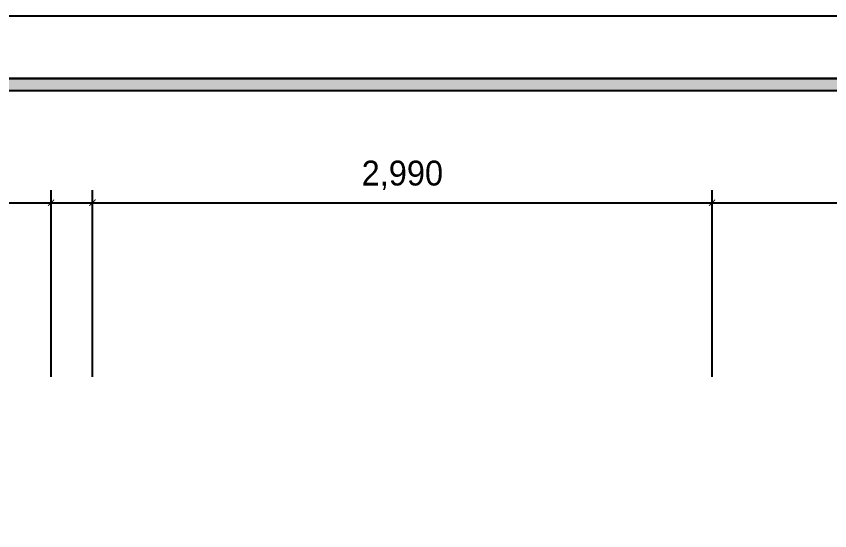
# Model space of a CAD drawing. Header units: inches. Extents: x 4000 to 56200, y 2703 to 36422.
# Drawn here: x 18638 to 22564, y 18640 to 21123 of the extents above; entities that cross this region are included whole.
import ezdxf
from ezdxf.enums import TextEntityAlignment as Align

# ---------------------------------------------------------------- set-up
doc = ezdxf.new("R2010")
doc.units = ezdxf.units.IN
doc.header["$LTSCALE"] = 30
doc.header["$MEASUREMENT"] = 0
for name, color, linetype in [('07-DIM', 5, 'Continuous'), ('FORM(YOURNAME)-1', 1, 'Continuous'), ('FORM(YOURNAME)-11', 1, 'Continuous')]:
    doc.layers.add(name, color=color, linetype=linetype)
doc.styles.add('HY 울릉도 L', font='')
doc.styles.add('YOURNAME', font='HY울릉도M.TTF')
doc.styles.get('HY 울릉도 L').set_extended_font_data('HY울릉도L')
doc.dimstyles.new('60', dxfattribs={"dimscale": 60, "dimtxt": 2, "dimasz": 1, "dimexe": 1, "dimexo": 1, "dimgap": 1, "dimtad": 1, "dimdec": 0, "dimrnd": 0.05, "dimdsep": 46, "dimlunit": 6, "dimtxsty": 'HY 울릉도 L', "dimblk": 'ARCHTICK', "dimcen": 2.5, "dimdle": 1, "dimclrd": 133, "dimclre": 133, "dimclrt": 30, "dimadec": 0, "dimazin": 0, "dimtfac": 1, "dimtdec": 0, "dimtix": 1, "dimtmove": 2, "dimatfit": 3, "dimldrblk": 'ARCHTICK', "dimfxl": 1, "dimlwd": -1, "dimlwe": -1, "dimarcsym": 0})

# ---------------------------------------------------------------- blocks, each defined once
blk = doc.blocks.new('_ARCHTICK')
at = {"color": 0, "linetype": 'ByBlock', "const_width": 0.075}
blk.add_lwpolyline([(-0.25, -0.25), (0.25, 0.25)], dxfattribs=at)
blk = doc.blocks.new('*D31')
at = {"layer": '07-DIM', "color": 133, "transparency": 16777216}
for p, q in [((14306.7, 19383), (14306.7, 20283)), ((18806.7, 19383), (18806.7, 20283)), ((14246.7, 20223), (18866.7, 20223))]:
    blk.add_line(p, q, dxfattribs=at)
at = {"layer": 'Defpoints', "color": 0, "transparency": 16777216}
for p in [(18806.7, 20223), (14306.7, 19323), (18806.7, 19323)]:
    blk.add_point(p, dxfattribs=at)
at = {"layer": '07-DIM', "color": 133, "transparency": 16777216, "xscale": 60, "yscale": 60, "zscale": 60, "rotation": 180}
blk.add_blockref('_ARCHTICK', (14306.7, 20223), dxfattribs=at)
at = {"layer": '07-DIM', "color": 133, "transparency": 16777216, "xscale": 60, "yscale": 60, "zscale": 60}
blk.add_blockref('_ARCHTICK', (18806.7, 20223), dxfattribs=at)
at = {"layer": '07-DIM', "color": 30, "transparency": 16777216, "insert": (16556.7, 20354.9), "char_height": 120, "attachment_point": 5, "style": 'HY 울릉도 L'}
blk.add_mtext('4,500', dxfattribs=at)
blk = doc.blocks.new('*D32')
at = {"layer": '07-DIM', "color": 133, "transparency": 16777216}
for p, q in [((19006.7, 19383), (19006.7, 20283)), ((21996.7, 19383), (21996.7, 20283)), ((18946.7, 20223), (22056.7, 20223))]:
    blk.add_line(p, q, dxfattribs=at)
at = {"layer": 'Defpoints', "color": 0, "transparency": 16777216}
for p in [(21996.7, 20223), (19006.7, 19323), (21996.7, 19323)]:
    blk.add_point(p, dxfattribs=at)
at = {"layer": '07-DIM', "color": 133, "transparency": 16777216, "xscale": 60, "yscale": 60, "zscale": 60, "rotation": 180}
blk.add_blockref('_ARCHTICK', (19006.7, 20223), dxfattribs=at)
at = {"layer": '07-DIM', "color": 133, "transparency": 16777216, "xscale": 60, "yscale": 60, "zscale": 60}
blk.add_blockref('_ARCHTICK', (21996.7, 20223), dxfattribs=at)
at = {"layer": '07-DIM', "color": 30, "transparency": 16777216, "insert": (20501.7, 20355), "char_height": 120, "attachment_point": 5, "style": 'HY 울릉도 L'}
blk.add_mtext('2,990', dxfattribs=at)
blk = doc.blocks.new('FORM-ELEVATION')
at = {"layer": 'FORM(YOURNAME)-11'}
h = blk.add_hatch(color=256, dxfattribs=at)
h.dxf.hatch_style = 1
h.paths.add_polyline_path([(-10309, 35708), (71691, 35708), (71691, 35508), (-10309, 35508)])
h.paths.add_polyline_path([(-10309, -21492), (71691, -21492), (71691, -21692), (-10309, -21692)])
at = {"layer": 'Defpoints', "color": 158}
for points in [[(-10309, -21692), (71691, -21692), (71691, 35708), (-10309, 35708)], [(-8309, 33708), (61071, 33708), (61071, -19692), (-8309, -19692)]]:
    blk.add_lwpolyline(points, close=True, dxfattribs=at)
at = {"layer": 'FORM(YOURNAME)-11', "color": 250}
blk.add_lwpolyline([(-11309, -22692), (72691, -22692), (72691, 36708), (-11309, 36708)], close=True, dxfattribs=at)
at = {"layer": 'FORM(YOURNAME)-11'}
blk.add_lwpolyline([(-10309, 35708), (71691, 35708), (71691, 35508), (-10309, 35508)], close=True, dxfattribs=at)
at = {"layer": 'FORM(YOURNAME)-11', "color": 3, "style": 'YOURNAME'}
for tag, height, p in [('1', 450, (71041, -1219)), ('2', 450, (71041, -1863)), ('3', 450, (71041, -3150)), ('4', 450, (71041, -5081)), ('5', 515, (71041, -7398)), ('6', 515, (71041, -9650)), ('7', 515, (71041, -11903)), ('8', 515, (71041, -14155)), ('9', 515, (71041, -16408)), ('10', 515, (66791, -18596)), ('11', 515, (71041, -18660)), ('12', 515, (66791, -20848)), ('13', 515, (71041, -20848))]:
    blk.add_attdef(tag, text='', height=height, dxfattribs=at).set_placement(p, align=Align.MIDDLE_RIGHT)

msp = doc.modelspace()

# ---------------------------------------------------------------- block references
at = {"layer": 'FORM(YOURNAME)-1', "xscale": 0.3, "yscale": 0.3, "zscale": 0.3}
msp.add_blockref('FORM-ELEVATION', (7992.2, 10110.5), dxfattribs=at)

# ---------------------------------------------------------------- dimensions: what is measured, and where the dimension line sits
at = {"layer": '07-DIM'}
for base, p1, p2, picture, middle in [((18806.7, 20223), (14306.7, 19323), (18806.7, 19323), '*D31', (16556.7, 20354.9)), ((21996.7, 20223), (19006.7, 19323), (21996.7, 19323), '*D32', (20501.7, 20355))]:
    dim = msp.add_linear_dim(base=base, p1=p1, p2=p2, dimstyle='60', dxfattribs=at)
    dim.commit()
    dim.dimension.update_dxf_attribs({"geometry": picture, "text_midpoint": middle})

doc.saveas('drawing.dxf')
